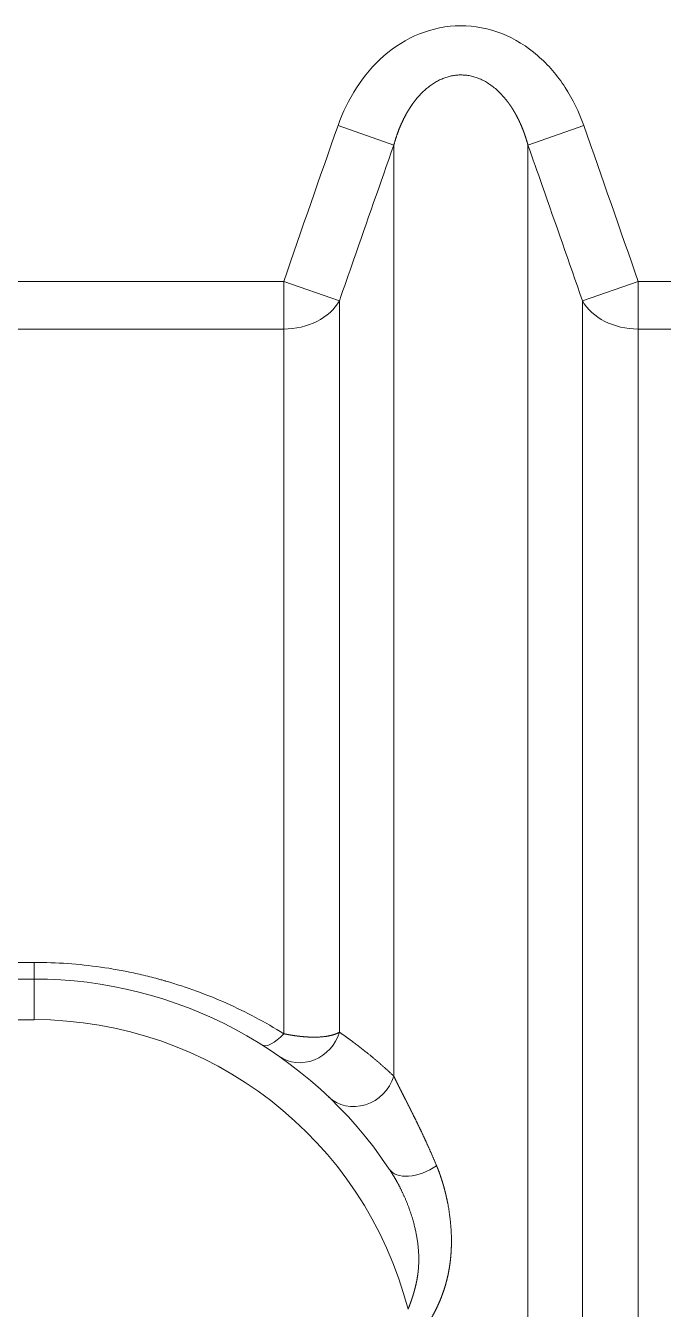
# Model space of a CAD drawing. Header units: millimetres. Extents: x 4664 to 8864, y -38 to 2932.
# Drawn here: x 7968.59 to 7982.25, y 2249.11 to 2276.62 of the extents above; entities that cross this region are included whole.
import ezdxf

# ---------------------------------------------------------------- set-up
doc = ezdxf.new("R2010")
doc.units = ezdxf.units.MM

msp = doc.modelspace()

# ---------------------------------------------------------------- linework, layer by layer
at = {"lineweight": 5}
for p, q in [((7976.482, 2274.057), (7975.287, 2274.478)), ((7979.355, 2274.057), (7980.55, 2274.478)), ((7976.482, 2254.108), (7976.482, 2274.057)), ((7979.355, 2217.773), (7979.355, 2274.057)), ((7974.122, 2271.134), (7963.066, 2271.134)), ((7975.317, 2270.722), (7974.122, 2271.134)), ((7974.122, 2255.018), (7974.122, 2271.134)), ((7980.52, 2270.722), (7981.715, 2271.134)), ((7992.771, 2271.134), (7981.715, 2271.134)), ((7981.715, 2217.553), (7981.715, 2271.134)), ((7975.317, 2270.722), (7975.317, 2255.051)), ((7980.52, 2218.747), (7980.52, 2270.722)), ((7963.066, 2270.114), (7974.122, 2270.114)), ((7981.715, 2270.114), (7992.771, 2270.114)), ((7968.411, 2256.546), (7968.777, 2256.546)), ((7968.777, 2256.546), (7968.777, 2255.319)), ((7968.411, 2256.19), (7968.777, 2256.19)), ((7968.777, 2255.319), (7968.411, 2255.319))]:
    msp.add_line(p, q, dxfattribs=at)
for radius, start in [(9.141, 33.6896), (8.271, 14.4585)]:
    msp.add_arc((7968.777, 2247.049), radius, start, 90, dxfattribs=at)
for centre, major_axis, ratio, start_param, end_param in [((7974.122, 2271.134), (1.306, 0), 0.780444, 4.712389, 5.867354), ((7981.715, 2271.134), (1.306, 0), 0.780444, 3.557424, 4.712389), ((7974.122, 2255.514), (0.465, 0.736), 0.347154, 3.141593, 4.209667), ((7974.52, 2255.25), (0.499, 0.713), 0.935093, 3.141593, 5.057279), ((7975.685, 2254.295), (0.601, 0.63), 0.921263, 3.141593, 5.208198), ((7977.108, 2252.602), (0.724, 0.483), 0.577181, 3.141593, 4.726892)]:
    msp.add_ellipse(centre, major_axis=major_axis, ratio=ratio, start_param=start_param, end_param=end_param, dxfattribs=at)
for points, knots in [([(7975.287, 2274.478), (7975.388, 2274.763), (7975.518, 2275.033), (7975.844, 2275.537), (7976.041, 2275.77), (7976.493, 2276.164), (7976.754, 2276.329), (7977.307, 2276.551), (7977.611, 2276.613), (7978.21, 2276.615), (7978.514, 2276.556), (7979.073, 2276.334), (7979.334, 2276.171), (7979.79, 2275.777), (7979.988, 2275.544), (7980.316, 2275.039), (7980.449, 2274.764), (7980.55, 2274.478)], [0, 0, 0, 0, 0.125, 0.125, 0.25, 0.25, 0.375, 0.375, 0.5, 0.5, 0.625, 0.625, 0.75, 0.75, 0.875, 0.875, 1, 1, 1, 1]), ([(7979.355, 2274.057), (7979.354, 2274.06), (7979.353, 2274.066), (7979.35, 2274.074), (7979.348, 2274.083), (7979.345, 2274.091), (7979.343, 2274.1), (7979.341, 2274.108), (7979.338, 2274.117), (7979.336, 2274.125), (7979.333, 2274.134), (7979.331, 2274.142), (7979.328, 2274.15), (7979.326, 2274.159), (7979.323, 2274.167), (7979.321, 2274.175), (7979.318, 2274.183), (7979.315, 2274.192), (7979.313, 2274.2), (7979.31, 2274.208), (7979.307, 2274.216), (7979.305, 2274.224), (7979.302, 2274.233), (7979.299, 2274.241), (7979.297, 2274.249), (7979.294, 2274.257), (7979.291, 2274.265), (7979.289, 2274.273), (7979.286, 2274.281), (7979.283, 2274.289), (7979.28, 2274.296), (7979.277, 2274.304), (7979.275, 2274.312), (7979.272, 2274.32), (7979.269, 2274.328), (7979.266, 2274.336), (7979.263, 2274.343), (7979.26, 2274.351), (7979.257, 2274.359), (7979.254, 2274.366), (7979.252, 2274.374), (7979.249, 2274.382), (7979.246, 2274.389), (7979.243, 2274.397), (7979.24, 2274.404), (7979.237, 2274.412), (7979.234, 2274.419), (7979.231, 2274.427), (7979.228, 2274.434), (7979.225, 2274.442), (7979.221, 2274.449), (7979.218, 2274.457), (7979.215, 2274.464), (7979.212, 2274.471), (7979.209, 2274.478), (7979.206, 2274.486), (7979.203, 2274.493), (7979.2, 2274.5), (7979.196, 2274.507), (7979.193, 2274.515), (7979.19, 2274.522), (7979.187, 2274.529), (7979.184, 2274.536), (7979.18, 2274.543), (7979.177, 2274.55), (7979.174, 2274.557), (7979.171, 2274.564), (7979.167, 2274.571), (7979.164, 2274.578), (7979.161, 2274.585), (7979.158, 2274.592), (7979.154, 2274.598), (7979.151, 2274.605), (7979.148, 2274.612), (7979.144, 2274.619), (7979.141, 2274.625), (7979.138, 2274.632), (7979.134, 2274.639), (7979.131, 2274.645), (7979.127, 2274.652), (7979.124, 2274.659), (7979.121, 2274.665), (7979.117, 2274.672), (7979.114, 2274.678), (7979.11, 2274.685), (7979.107, 2274.691), (7979.103, 2274.698), (7979.1, 2274.704), (7979.096, 2274.711), (7979.093, 2274.717), (7979.089, 2274.723), (7979.086, 2274.73), (7979.082, 2274.736), (7979.079, 2274.742), (7979.075, 2274.748), (7979.072, 2274.755), (7979.068, 2274.761), (7979.064, 2274.767), (7979.061, 2274.773), (7979.057, 2274.779), (7979.054, 2274.785), (7979.05, 2274.791), (7979.046, 2274.797), (7979.043, 2274.803), (7979.039, 2274.809), (7979.036, 2274.815), (7979.032, 2274.821), (7979.028, 2274.827), (7979.025, 2274.833), (7979.021, 2274.839), (7979.017, 2274.845), (7979.014, 2274.85), (7979.01, 2274.856), (7979.006, 2274.862), (7979.002, 2274.867), (7978.999, 2274.873), (7978.995, 2274.879), (7978.991, 2274.884), (7978.988, 2274.89), (7978.984, 2274.896), (7978.98, 2274.901), (7978.976, 2274.907), (7978.973, 2274.912), (7978.969, 2274.918), (7978.965, 2274.923), (7978.961, 2274.928), (7978.957, 2274.934), (7978.954, 2274.939), (7978.95, 2274.945), (7978.946, 2274.95), (7978.942, 2274.955), (7978.938, 2274.96), (7978.934, 2274.966), (7978.931, 2274.971), (7978.927, 2274.976), (7978.923, 2274.981), (7978.919, 2274.986), (7978.915, 2274.991), (7978.911, 2274.996), (7978.907, 2275.001), (7978.904, 2275.006), (7978.9, 2275.011), (7978.896, 2275.016), (7978.892, 2275.021), (7978.888, 2275.026), (7978.884, 2275.031), (7978.88, 2275.036), (7978.85, 2275.073), (7978.793, 2275.139), (7978.704, 2275.227), (7978.612, 2275.305), (7978.517, 2275.373), (7978.42, 2275.431), (7978.321, 2275.478), (7978.221, 2275.514), (7978.12, 2275.541), (7978.019, 2275.556), (7977.921, 2275.561), (7977.826, 2275.557), (7977.734, 2275.544), (7977.643, 2275.522), (7977.551, 2275.492), (7977.461, 2275.453), (7977.372, 2275.405), (7977.284, 2275.349), (7977.199, 2275.284), (7977.115, 2275.21), (7977.034, 2275.128), (7976.981, 2275.066), (7976.951, 2275.029), (7976.943, 2275.019), (7976.936, 2275.01), (7976.928, 2275), (7976.921, 2274.99), (7976.913, 2274.98), (7976.906, 2274.97), (7976.898, 2274.96), (7976.891, 2274.95), (7976.883, 2274.94), (7976.876, 2274.929), (7976.869, 2274.919), (7976.861, 2274.908), (7976.854, 2274.897), (7976.847, 2274.887), (7976.84, 2274.876), (7976.832, 2274.865), (7976.825, 2274.854), (7976.818, 2274.842), (7976.811, 2274.831), (7976.804, 2274.82), (7976.797, 2274.808), (7976.79, 2274.797), (7976.783, 2274.785), (7976.776, 2274.773), (7976.769, 2274.761), (7976.762, 2274.749), (7976.755, 2274.737), (7976.748, 2274.725), (7976.742, 2274.712), (7976.735, 2274.7), (7976.728, 2274.688), (7976.721, 2274.675), (7976.715, 2274.662), (7976.708, 2274.649), (7976.701, 2274.637), (7976.695, 2274.624), (7976.688, 2274.61), (7976.682, 2274.597), (7976.676, 2274.584), (7976.669, 2274.571), (7976.663, 2274.557), (7976.657, 2274.543), (7976.65, 2274.53), (7976.644, 2274.516), (7976.638, 2274.502), (7976.632, 2274.488), (7976.626, 2274.474), (7976.62, 2274.46), (7976.614, 2274.446), (7976.608, 2274.431), (7976.602, 2274.417), (7976.596, 2274.402), (7976.59, 2274.387), (7976.585, 2274.373), (7976.579, 2274.358), (7976.573, 2274.343), (7976.568, 2274.328), (7976.562, 2274.313), (7976.557, 2274.297), (7976.551, 2274.282), (7976.546, 2274.266), (7976.541, 2274.251), (7976.536, 2274.235), (7976.53, 2274.22), (7976.525, 2274.204), (7976.52, 2274.188), (7976.515, 2274.172), (7976.51, 2274.156), (7976.505, 2274.139), (7976.501, 2274.123), (7976.496, 2274.107), (7976.491, 2274.09), (7976.486, 2274.074), (7976.483, 2274.063), (7976.482, 2274.057)], [0, 0, 0, 0, 0.002039, 0.004073, 0.006102, 0.008127, 0.010147, 0.012163, 0.014174, 0.016181, 0.018183, 0.020181, 0.022174, 0.024162, 0.026146, 0.028125, 0.0301, 0.03207, 0.034036, 0.035997, 0.037953, 0.039905, 0.041852, 0.043795, 0.045733, 0.047667, 0.049596, 0.051521, 0.053441, 0.055357, 0.057268, 0.059174, 0.061076, 0.062974, 0.064867, 0.066755, 0.068639, 0.070518, 0.072393, 0.074263, 0.076129, 0.07799, 0.079847, 0.081699, 0.083547, 0.08539, 0.087229, 0.089063, 0.090893, 0.092718, 0.094539, 0.096355, 0.098167, 0.099974, 0.101777, 0.103575, 0.105369, 0.107158, 0.108943, 0.110723, 0.112499, 0.11427, 0.116037, 0.1178, 0.119558, 0.121311, 0.12306, 0.124805, 0.126545, 0.128281, 0.130012, 0.131739, 0.133461, 0.135179, 0.136892, 0.138601, 0.140306, 0.142006, 0.143702, 0.145393, 0.14708, 0.148763, 0.150441, 0.152114, 0.153784, 0.155449, 0.157109, 0.158765, 0.160417, 0.162064, 0.163707, 0.165345, 0.16698, 0.168609, 0.170235, 0.171856, 0.173472, 0.175085, 0.176693, 0.178296, 0.179895, 0.18149, 0.183081, 0.184667, 0.186249, 0.187826, 0.189399, 0.190968, 0.192533, 0.194093, 0.195649, 0.197201, 0.198748, 0.200291, 0.20183, 0.203364, 0.204894, 0.20642, 0.207942, 0.209459, 0.210972, 0.212481, 0.213985, 0.215485, 0.216982, 0.218473, 0.219961, 0.221444, 0.222923, 0.224398, 0.225869, 0.227335, 0.228797, 0.230255, 0.231709, 0.233159, 0.234604, 0.236045, 0.237482, 0.238915, 0.240344, 0.241769, 0.243189, 0.244605, 0.246018, 0.247426, 0.248829, 0.250229, 0.279528, 0.307612, 0.334557, 0.360447, 0.385382, 0.40947, 0.432836, 0.455616, 0.477954, 0.500009, 0.520088, 0.540394, 0.561045, 0.582154, 0.603826, 0.626159, 0.64924, 0.673149, 0.697957, 0.723726, 0.750512, 0.753234, 0.755971, 0.758723, 0.761492, 0.764276, 0.767076, 0.769891, 0.772722, 0.77557, 0.778433, 0.781312, 0.784207, 0.787118, 0.790045, 0.792989, 0.795948, 0.798924, 0.801915, 0.804923, 0.807948, 0.810988, 0.814045, 0.817118, 0.820208, 0.823313, 0.826436, 0.829575, 0.83273, 0.835902, 0.83909, 0.842295, 0.845516, 0.848754, 0.852009, 0.85528, 0.858568, 0.861873, 0.865195, 0.868533, 0.871888, 0.875259, 0.878648, 0.882053, 0.885475, 0.888914, 0.89237, 0.895843, 0.899333, 0.902839, 0.906363, 0.909903, 0.913461, 0.917035, 0.920627, 0.924235, 0.927861, 0.931504, 0.935163, 0.93884, 0.942534, 0.946245, 0.949973, 0.953718, 0.95748, 0.96126, 0.965056, 0.96887, 0.972701, 0.976549, 0.980415, 0.984297, 0.988197, 0.992114, 0.996048, 1, 1, 1, 1]), ([(7976.482, 2274.057), (7976.192, 2273.236), (7975.904, 2272.414), (7975.517, 2271.302), (7975.417, 2271.012), (7975.317, 2270.722)], [0, 0, 0, 0, 0.739335, 0.739335, 1, 1, 1, 1]), ([(7980.52, 2270.722), (7980.236, 2271.545), (7979.949, 2272.367), (7979.559, 2273.478), (7979.457, 2273.767), (7979.355, 2274.057)], [0, 0, 0, 0, 0.739335, 0.739335, 1, 1, 1, 1]), ([(7968.777, 2256.546), (7969.016, 2256.546), (7969.493, 2256.529), (7970.202, 2256.454), (7970.67, 2256.371), (7971.02, 2256.296), (7971.136, 2256.268), (7971.31, 2256.224), (7971.397, 2256.202), (7971.498, 2256.174), (7971.548, 2256.159), (7971.574, 2256.152), (7971.586, 2256.149), (7971.593, 2256.147), (7971.596, 2256.146), (7971.597, 2256.145), (7971.598, 2256.145), (7971.598, 2256.145), (7971.599, 2256.145), (7971.599, 2256.145), (7971.821, 2256.08), (7972.26, 2255.937), (7972.9, 2255.678), (7973.521, 2255.374), (7973.924, 2255.142), (7974.122, 2255.018)], [0, 0, 0, 0, 0.125, 0.25, 0.375, 0.375, 0.4375, 0.4375, 0.46875, 0.484375, 0.492188, 0.496094, 0.498047, 0.499023, 0.499512, 0.499756, 0.499878, 0.499939, 0.499939, 0.5, 0.5, 0.625, 0.75, 0.875, 1, 1, 1, 1]), ([(7974.122, 2255.018), (7974.124, 2255.018), (7974.127, 2255.017), (7974.132, 2255.016), (7974.137, 2255.015), (7974.142, 2255.014), (7974.147, 2255.013), (7974.152, 2255.012), (7974.157, 2255.011), (7974.163, 2255.01), (7974.168, 2255.009), (7974.173, 2255.008), (7974.178, 2255.007), (7974.183, 2255.006), (7974.189, 2255.005), (7974.194, 2255.004), (7974.199, 2255.003), (7974.205, 2255.002), (7974.21, 2255.001), (7974.215, 2255), (7974.221, 2254.999), (7974.226, 2254.998), (7974.232, 2254.997), (7974.237, 2254.996), (7974.243, 2254.995), (7974.248, 2254.994), (7974.254, 2254.993), (7974.259, 2254.992), (7974.265, 2254.991), (7974.27, 2254.99), (7974.276, 2254.989), (7974.282, 2254.988), (7974.287, 2254.987), (7974.293, 2254.987), (7974.299, 2254.986), (7974.304, 2254.985), (7974.31, 2254.984), (7974.316, 2254.983), (7974.321, 2254.982), (7974.327, 2254.981), (7974.333, 2254.98), (7974.339, 2254.979), (7974.345, 2254.978), (7974.351, 2254.978), (7974.356, 2254.977), (7974.362, 2254.976), (7974.368, 2254.975), (7974.374, 2254.974), (7974.38, 2254.973), (7974.386, 2254.973), (7974.392, 2254.972), (7974.398, 2254.971), (7974.404, 2254.97), (7974.41, 2254.969), (7974.416, 2254.969), (7974.422, 2254.968), (7974.428, 2254.967), (7974.434, 2254.966), (7974.44, 2254.966), (7974.447, 2254.965), (7974.453, 2254.964), (7974.459, 2254.963), (7974.465, 2254.963), (7974.471, 2254.962), (7974.477, 2254.961), (7974.484, 2254.961), (7974.49, 2254.96), (7974.496, 2254.959), (7974.502, 2254.959), (7974.509, 2254.958), (7974.515, 2254.958), (7974.521, 2254.957), (7974.527, 2254.956), (7974.534, 2254.956), (7974.54, 2254.955), (7974.546, 2254.955), (7974.553, 2254.954), (7974.559, 2254.954), (7974.565, 2254.953), (7974.572, 2254.953), (7974.578, 2254.952), (7974.585, 2254.952), (7974.591, 2254.951), (7974.597, 2254.951), (7974.604, 2254.95), (7974.61, 2254.95), (7974.617, 2254.95), (7974.623, 2254.949), (7974.63, 2254.949), (7974.636, 2254.949), (7974.642, 2254.948), (7974.649, 2254.948), (7974.655, 2254.948), (7974.662, 2254.947), (7974.668, 2254.947), (7974.675, 2254.947), (7974.681, 2254.947), (7974.688, 2254.946), (7974.694, 2254.946), (7974.701, 2254.946), (7974.707, 2254.946), (7974.714, 2254.946), (7974.72, 2254.945), (7974.727, 2254.945), (7974.733, 2254.945), (7974.74, 2254.945), (7974.746, 2254.945), (7974.753, 2254.945), (7974.759, 2254.945), (7974.766, 2254.945), (7974.772, 2254.945), (7974.779, 2254.945), (7974.786, 2254.945), (7974.792, 2254.945), (7974.799, 2254.945), (7974.805, 2254.945), (7974.812, 2254.945), (7974.818, 2254.945), (7974.825, 2254.945), (7974.831, 2254.946), (7974.844, 2254.946), (7974.863, 2254.947), (7974.889, 2254.948), (7974.913, 2254.949), (7974.936, 2254.951), (7974.958, 2254.953), (7974.98, 2254.955), (7975, 2254.958), (7975.02, 2254.96), (7975.039, 2254.963), (7975.057, 2254.966), (7975.074, 2254.969), (7975.091, 2254.972), (7975.106, 2254.976), (7975.121, 2254.979), (7975.136, 2254.982), (7975.149, 2254.986), (7975.162, 2254.989), (7975.174, 2254.992), (7975.186, 2254.996), (7975.197, 2254.999), (7975.207, 2255.003), (7975.217, 2255.006), (7975.226, 2255.009), (7975.235, 2255.012), (7975.243, 2255.015), (7975.251, 2255.019), (7975.258, 2255.022), (7975.265, 2255.024), (7975.271, 2255.027), (7975.277, 2255.03), (7975.283, 2255.033), (7975.288, 2255.035), (7975.293, 2255.038), (7975.297, 2255.04), (7975.301, 2255.042), (7975.305, 2255.044), (7975.308, 2255.046), (7975.311, 2255.048), (7975.314, 2255.05), (7975.316, 2255.051), (7975.317, 2255.051)], [0, 0, 0, 0, 0.003244, 0.006503, 0.009779, 0.013071, 0.016378, 0.019702, 0.023042, 0.026398, 0.02977, 0.033158, 0.036562, 0.039983, 0.043419, 0.046872, 0.05034, 0.053825, 0.057326, 0.060843, 0.064376, 0.067925, 0.07149, 0.075071, 0.078669, 0.082282, 0.085912, 0.089558, 0.09322, 0.096898, 0.100593, 0.104303, 0.10803, 0.111772, 0.115531, 0.119306, 0.123098, 0.126905, 0.130729, 0.134568, 0.138424, 0.142296, 0.146185, 0.150089, 0.15401, 0.157947, 0.1619, 0.165869, 0.169854, 0.173856, 0.177874, 0.181908, 0.185958, 0.190024, 0.194107, 0.198206, 0.202321, 0.206452, 0.2106, 0.214764, 0.218944, 0.22314, 0.227352, 0.231581, 0.235826, 0.240087, 0.244364, 0.248658, 0.252968, 0.257294, 0.261636, 0.265995, 0.27037, 0.274761, 0.279168, 0.283592, 0.288032, 0.292488, 0.296961, 0.301449, 0.305954, 0.310475, 0.315013, 0.319567, 0.324137, 0.328723, 0.333326, 0.337945, 0.34258, 0.347232, 0.351899, 0.356584, 0.361284, 0.366001, 0.370734, 0.375483, 0.380248, 0.38503, 0.389829, 0.394643, 0.399474, 0.404321, 0.409185, 0.414064, 0.41896, 0.423873, 0.428802, 0.433747, 0.438708, 0.443686, 0.44868, 0.45369, 0.458717, 0.46376, 0.468819, 0.473895, 0.478987, 0.484096, 0.48922, 0.494361, 0.499519, 0.520475, 0.540999, 0.56109, 0.580748, 0.599973, 0.618766, 0.637125, 0.655052, 0.672546, 0.689607, 0.706235, 0.72243, 0.738192, 0.753521, 0.768417, 0.78288, 0.79691, 0.810507, 0.82367, 0.836401, 0.848698, 0.860561, 0.871992, 0.882989, 0.893553, 0.903684, 0.913381, 0.922645, 0.931475, 0.939872, 0.947835, 0.955365, 0.962462, 0.969125, 0.975355, 0.981151, 0.986513, 0.991442, 0.995938, 1, 1, 1, 1]), ([(7975.317, 2255.051), (7975.321, 2255.048), (7975.328, 2255.043), (7975.34, 2255.035), (7975.351, 2255.027), (7975.362, 2255.019), (7975.373, 2255.012), (7975.384, 2255.004), (7975.395, 2254.996), (7975.406, 2254.989), (7975.417, 2254.981), (7975.428, 2254.973), (7975.438, 2254.966), (7975.449, 2254.958), (7975.459, 2254.951), (7975.469, 2254.944), (7975.479, 2254.936), (7975.489, 2254.929), (7975.499, 2254.922), (7975.509, 2254.915), (7975.519, 2254.908), (7975.529, 2254.901), (7975.538, 2254.894), (7975.548, 2254.887), (7975.557, 2254.88), (7975.566, 2254.873), (7975.575, 2254.866), (7975.585, 2254.859), (7975.593, 2254.853), (7975.602, 2254.846), (7975.634, 2254.823), (7975.688, 2254.782), (7975.762, 2254.725), (7975.834, 2254.669), (7975.888, 2254.625), (7975.926, 2254.595), (7975.949, 2254.576), (7975.971, 2254.558), (7975.993, 2254.54), (7976.015, 2254.522), (7976.037, 2254.504), (7976.058, 2254.485), (7976.08, 2254.467), (7976.101, 2254.449), (7976.123, 2254.431), (7976.144, 2254.413), (7976.165, 2254.395), (7976.186, 2254.377), (7976.206, 2254.359), (7976.227, 2254.341), (7976.247, 2254.322), (7976.268, 2254.304), (7976.288, 2254.286), (7976.308, 2254.269), (7976.328, 2254.251), (7976.347, 2254.233), (7976.367, 2254.215), (7976.387, 2254.197), (7976.406, 2254.179), (7976.425, 2254.161), (7976.444, 2254.144), (7976.463, 2254.126), (7976.476, 2254.114), (7976.482, 2254.108)], [0, 0, 0, 0, 0.009764, 0.019446, 0.029047, 0.038567, 0.048006, 0.057363, 0.066639, 0.075833, 0.084946, 0.093978, 0.102927, 0.111796, 0.120582, 0.129287, 0.13791, 0.146451, 0.154911, 0.163288, 0.171584, 0.179798, 0.18793, 0.19598, 0.203948, 0.211834, 0.219638, 0.227359, 0.234999, 0.242556, 0.250031, 0.315962, 0.379605, 0.440952, 0.499997, 0.519308, 0.538513, 0.557611, 0.576601, 0.595485, 0.614261, 0.63293, 0.651491, 0.669945, 0.688291, 0.70653, 0.72466, 0.742683, 0.760598, 0.778404, 0.796102, 0.813692, 0.831173, 0.848546, 0.86581, 0.882965, 0.900012, 0.916949, 0.933778, 0.950497, 0.967108, 0.983608, 1, 1, 1, 1]), ([(7976.482, 2254.108), (7976.483, 2254.107), (7976.484, 2254.103), (7976.486, 2254.099), (7976.489, 2254.094), (7976.491, 2254.089), (7976.493, 2254.084), (7976.495, 2254.079), (7976.498, 2254.075), (7976.5, 2254.07), (7976.502, 2254.065), (7976.505, 2254.06), (7976.507, 2254.055), (7976.51, 2254.05), (7976.512, 2254.045), (7976.514, 2254.04), (7976.517, 2254.035), (7976.519, 2254.03), (7976.522, 2254.024), (7976.524, 2254.019), (7976.527, 2254.014), (7976.529, 2254.009), (7976.532, 2254.004), (7976.535, 2253.998), (7976.537, 2253.993), (7976.54, 2253.988), (7976.542, 2253.983), (7976.545, 2253.977), (7976.548, 2253.972), (7976.55, 2253.966), (7976.553, 2253.961), (7976.556, 2253.956), (7976.558, 2253.95), (7976.561, 2253.945), (7976.564, 2253.939), (7976.567, 2253.933), (7976.569, 2253.928), (7976.572, 2253.922), (7976.575, 2253.917), (7976.578, 2253.911), (7976.581, 2253.905), (7976.583, 2253.9), (7976.586, 2253.894), (7976.589, 2253.888), (7976.592, 2253.882), (7976.595, 2253.877), (7976.598, 2253.871), (7976.601, 2253.865), (7976.604, 2253.859), (7976.607, 2253.853), (7976.61, 2253.847), (7976.613, 2253.841), (7976.616, 2253.835), (7976.619, 2253.829), (7976.622, 2253.823), (7976.625, 2253.817), (7976.628, 2253.811), (7976.631, 2253.805), (7976.634, 2253.799), (7976.637, 2253.792), (7976.641, 2253.786), (7976.644, 2253.78), (7976.647, 2253.774), (7976.65, 2253.768), (7976.653, 2253.761), (7976.656, 2253.755), (7976.66, 2253.749), (7976.663, 2253.742), (7976.666, 2253.736), (7976.669, 2253.729), (7976.673, 2253.723), (7976.676, 2253.716), (7976.679, 2253.71), (7976.683, 2253.703), (7976.686, 2253.697), (7976.689, 2253.69), (7976.693, 2253.684), (7976.696, 2253.677), (7976.699, 2253.67), (7976.703, 2253.664), (7976.706, 2253.657), (7976.71, 2253.65), (7976.713, 2253.643), (7976.716, 2253.636), (7976.72, 2253.63), (7976.723, 2253.623), (7976.727, 2253.616), (7976.73, 2253.609), (7976.734, 2253.602), (7976.737, 2253.595), (7976.741, 2253.588), (7976.745, 2253.581), (7976.748, 2253.574), (7976.752, 2253.567), (7976.755, 2253.56), (7976.759, 2253.553), (7976.763, 2253.546), (7976.766, 2253.538), (7976.77, 2253.531), (7976.774, 2253.524), (7976.777, 2253.517), (7976.781, 2253.509), (7976.785, 2253.502), (7976.788, 2253.495), (7976.792, 2253.487), (7976.796, 2253.48), (7976.8, 2253.473), (7976.803, 2253.465), (7976.807, 2253.458), (7976.811, 2253.45), (7976.815, 2253.443), (7976.818, 2253.435), (7976.822, 2253.427), (7976.826, 2253.42), (7976.83, 2253.412), (7976.834, 2253.404), (7976.838, 2253.397), (7976.842, 2253.389), (7976.845, 2253.381), (7976.849, 2253.373), (7976.853, 2253.366), (7976.857, 2253.358), (7976.861, 2253.35), (7976.865, 2253.342), (7976.869, 2253.334), (7976.873, 2253.326), (7976.877, 2253.318), (7976.881, 2253.31), (7976.885, 2253.302), (7976.889, 2253.294), (7976.893, 2253.286), (7976.897, 2253.278), (7976.901, 2253.27), (7976.906, 2253.259), (7976.913, 2253.245), (7976.921, 2253.229), (7976.929, 2253.213), (7976.938, 2253.196), (7976.946, 2253.18), (7976.954, 2253.163), (7976.962, 2253.146), (7976.97, 2253.129), (7976.979, 2253.113), (7976.987, 2253.096), (7976.995, 2253.079), (7977.003, 2253.062), (7977.012, 2253.044), (7977.02, 2253.027), (7977.028, 2253.01), (7977.037, 2252.992), (7977.045, 2252.975), (7977.054, 2252.957), (7977.062, 2252.94), (7977.071, 2252.922), (7977.079, 2252.904), (7977.087, 2252.886), (7977.096, 2252.868), (7977.104, 2252.85), (7977.113, 2252.832), (7977.121, 2252.814), (7977.13, 2252.795), (7977.139, 2252.777), (7977.147, 2252.759), (7977.156, 2252.74), (7977.164, 2252.722), (7977.173, 2252.703), (7977.181, 2252.684), (7977.19, 2252.665), (7977.199, 2252.646), (7977.207, 2252.627), (7977.216, 2252.608), (7977.224, 2252.589), (7977.233, 2252.57), (7977.242, 2252.551), (7977.25, 2252.531), (7977.259, 2252.512), (7977.267, 2252.492), (7977.276, 2252.473), (7977.285, 2252.453), (7977.293, 2252.434), (7977.302, 2252.414), (7977.311, 2252.394), (7977.319, 2252.374), (7977.328, 2252.354), (7977.336, 2252.334), (7977.345, 2252.314), (7977.354, 2252.293), (7977.362, 2252.273), (7977.371, 2252.253), (7977.38, 2252.232), (7977.388, 2252.212), (7977.394, 2252.198), (7977.397, 2252.191)], [0, 0, 0, 0, 0.003387, 0.006779, 0.010177, 0.013582, 0.016992, 0.020408, 0.02383, 0.027258, 0.030693, 0.034133, 0.037579, 0.04103, 0.044488, 0.047952, 0.051422, 0.054898, 0.05838, 0.061868, 0.065362, 0.068862, 0.072368, 0.07588, 0.079398, 0.082922, 0.086452, 0.089988, 0.09353, 0.097078, 0.100633, 0.104193, 0.10776, 0.111332, 0.114911, 0.118495, 0.122086, 0.125683, 0.129286, 0.132895, 0.13651, 0.140131, 0.143759, 0.147392, 0.151032, 0.154678, 0.15833, 0.161988, 0.165652, 0.169322, 0.172999, 0.176681, 0.18037, 0.184065, 0.187766, 0.191473, 0.195187, 0.198907, 0.202632, 0.206365, 0.210103, 0.213847, 0.217598, 0.221355, 0.225118, 0.228887, 0.232663, 0.236444, 0.240232, 0.244026, 0.247827, 0.251633, 0.255446, 0.259265, 0.263091, 0.266922, 0.27076, 0.274605, 0.278455, 0.282312, 0.286175, 0.290044, 0.293919, 0.297801, 0.301689, 0.305584, 0.309484, 0.313391, 0.317305, 0.321224, 0.32515, 0.329082, 0.333021, 0.336966, 0.340917, 0.344874, 0.348838, 0.352808, 0.356785, 0.360768, 0.364757, 0.368752, 0.372754, 0.376762, 0.380777, 0.384798, 0.388825, 0.392859, 0.396899, 0.400945, 0.404998, 0.409057, 0.413123, 0.417195, 0.421273, 0.425358, 0.429449, 0.433546, 0.43765, 0.44176, 0.445877, 0.45, 0.454129, 0.458265, 0.462408, 0.466556, 0.470712, 0.474873, 0.479041, 0.483216, 0.487396, 0.491584, 0.495777, 0.499978, 0.508303, 0.516638, 0.524984, 0.533339, 0.541705, 0.550081, 0.558467, 0.566863, 0.575269, 0.583686, 0.592113, 0.60055, 0.608997, 0.617455, 0.625923, 0.634401, 0.64289, 0.651389, 0.659898, 0.668418, 0.676948, 0.685488, 0.694039, 0.7026, 0.711172, 0.719754, 0.728347, 0.73695, 0.745564, 0.754189, 0.762823, 0.771469, 0.780125, 0.788791, 0.797468, 0.806156, 0.814855, 0.823564, 0.832283, 0.841014, 0.849755, 0.858506, 0.867269, 0.876042, 0.884826, 0.893621, 0.902426, 0.911242, 0.920069, 0.928907, 0.937756, 0.946615, 0.955485, 0.964367, 0.973259, 0.982162, 0.991075, 1, 1, 1, 1]), ([(7976.786, 2249.114), (7976.787, 2249.116), (7976.788, 2249.12), (7976.791, 2249.126), (7976.793, 2249.133), (7976.796, 2249.139), (7976.798, 2249.145), (7976.801, 2249.151), (7976.803, 2249.158), (7976.805, 2249.164), (7976.808, 2249.17), (7976.81, 2249.176), (7976.813, 2249.183), (7976.815, 2249.189), (7976.817, 2249.195), (7976.82, 2249.201), (7976.822, 2249.207), (7976.824, 2249.214), (7976.826, 2249.22), (7976.829, 2249.226), (7976.831, 2249.232), (7976.833, 2249.238), (7976.835, 2249.244), (7976.838, 2249.25), (7976.84, 2249.256), (7976.842, 2249.263), (7976.844, 2249.269), (7976.846, 2249.275), (7976.848, 2249.281), (7976.85, 2249.287), (7976.852, 2249.293), (7976.855, 2249.299), (7976.857, 2249.305), (7976.859, 2249.311), (7976.861, 2249.317), (7976.863, 2249.323), (7976.865, 2249.328), (7976.867, 2249.334), (7976.869, 2249.34), (7976.871, 2249.346), (7976.873, 2249.352), (7976.875, 2249.358), (7976.876, 2249.364), (7976.878, 2249.37), (7976.88, 2249.375), (7976.882, 2249.381), (7976.884, 2249.387), (7976.886, 2249.393), (7976.888, 2249.399), (7976.889, 2249.404), (7976.891, 2249.41), (7976.893, 2249.416), (7976.895, 2249.422), (7976.897, 2249.427), (7976.898, 2249.433), (7976.9, 2249.439), (7976.902, 2249.444), (7976.903, 2249.45), (7976.905, 2249.456), (7976.907, 2249.461), (7976.908, 2249.467), (7976.91, 2249.472), (7976.912, 2249.478), (7976.913, 2249.484), (7976.915, 2249.489), (7976.916, 2249.495), (7976.918, 2249.5), (7976.919, 2249.506), (7976.921, 2249.511), (7976.923, 2249.517), (7976.924, 2249.522), (7976.925, 2249.528), (7976.927, 2249.533), (7976.928, 2249.538), (7976.93, 2249.544), (7976.931, 2249.549), (7976.933, 2249.555), (7976.934, 2249.56), (7976.935, 2249.565), (7976.937, 2249.571), (7976.938, 2249.576), (7976.94, 2249.581), (7976.941, 2249.587), (7976.942, 2249.592), (7976.943, 2249.597), (7976.945, 2249.602), (7976.946, 2249.608), (7976.947, 2249.613), (7976.949, 2249.618), (7976.95, 2249.623), (7976.951, 2249.628), (7976.952, 2249.634), (7976.953, 2249.639), (7976.955, 2249.644), (7976.956, 2249.649), (7976.957, 2249.654), (7976.958, 2249.659), (7976.959, 2249.664), (7976.96, 2249.669), (7976.961, 2249.674), (7976.962, 2249.679), (7976.963, 2249.684), (7976.965, 2249.689), (7976.966, 2249.694), (7976.967, 2249.699), (7976.968, 2249.704), (7976.969, 2249.709), (7976.97, 2249.714), (7976.971, 2249.719), (7976.972, 2249.724), (7976.972, 2249.729), (7976.973, 2249.734), (7976.974, 2249.738), (7976.975, 2249.743), (7976.976, 2249.748), (7976.977, 2249.753), (7976.978, 2249.758), (7976.979, 2249.762), (7976.98, 2249.767), (7976.98, 2249.772), (7976.981, 2249.777), (7976.982, 2249.781), (7976.983, 2249.786), (7976.984, 2249.791), (7976.984, 2249.795), (7976.985, 2249.8), (7976.986, 2249.805), (7976.987, 2249.809), (7976.987, 2249.814), (7976.988, 2249.818), (7976.989, 2249.823), (7976.99, 2249.827), (7976.99, 2249.832), (7976.991, 2249.837), (7976.992, 2249.841), (7976.992, 2249.846), (7976.993, 2249.85), (7976.993, 2249.854), (7976.994, 2249.859), (7976.995, 2249.863), (7976.995, 2249.868), (7976.996, 2249.872), (7976.996, 2249.876), (7976.997, 2249.881), (7976.997, 2249.885), (7976.998, 2249.889), (7976.999, 2249.894), (7977, 2249.909), (7977.003, 2249.934), (7977.007, 2249.971), (7977.009, 2250.007), (7977.012, 2250.044), (7977.014, 2250.082), (7977.015, 2250.12), (7977.016, 2250.158), (7977.016, 2250.197), (7977.015, 2250.236), (7977.014, 2250.275), (7977.013, 2250.315), (7977.01, 2250.355), (7977.008, 2250.395), (7977.004, 2250.436), (7977, 2250.477), (7976.995, 2250.518), (7976.99, 2250.56), (7976.984, 2250.601), (7976.977, 2250.644), (7976.97, 2250.684), (7976.963, 2250.724), (7976.955, 2250.763), (7976.946, 2250.805), (7976.936, 2250.848), (7976.926, 2250.892), (7976.914, 2250.939), (7976.901, 2250.988), (7976.886, 2251.038), (7976.871, 2251.09), (7976.854, 2251.144), (7976.835, 2251.199), (7976.816, 2251.256), (7976.794, 2251.315), (7976.771, 2251.375), (7976.751, 2251.425), (7976.734, 2251.465), (7976.722, 2251.493), (7976.71, 2251.521), (7976.697, 2251.548), (7976.685, 2251.575), (7976.673, 2251.601), (7976.661, 2251.627), (7976.649, 2251.652), (7976.638, 2251.676), (7976.626, 2251.7), (7976.614, 2251.723), (7976.603, 2251.746), (7976.591, 2251.768), (7976.58, 2251.789), (7976.569, 2251.81), (7976.557, 2251.831), (7976.547, 2251.85), (7976.536, 2251.87), (7976.525, 2251.889), (7976.515, 2251.907), (7976.504, 2251.925), (7976.494, 2251.942), (7976.484, 2251.958), (7976.475, 2251.975), (7976.465, 2251.99), (7976.456, 2252.005), (7976.447, 2252.02), (7976.438, 2252.034), (7976.43, 2252.048), (7976.421, 2252.061), (7976.413, 2252.073), (7976.405, 2252.086), (7976.398, 2252.097), (7976.39, 2252.108), (7976.385, 2252.116), (7976.383, 2252.119)], [0, 0, 0, 0, 0.002068, 0.004131, 0.00619, 0.008244, 0.010293, 0.012338, 0.014378, 0.016413, 0.018443, 0.020469, 0.02249, 0.024507, 0.026518, 0.028525, 0.030527, 0.032525, 0.034517, 0.036505, 0.038488, 0.040467, 0.04244, 0.044409, 0.046373, 0.048333, 0.050287, 0.052237, 0.054182, 0.056122, 0.058058, 0.059989, 0.061914, 0.063835, 0.065752, 0.067663, 0.06957, 0.071472, 0.073369, 0.075261, 0.077148, 0.079031, 0.080908, 0.082781, 0.084649, 0.086512, 0.08837, 0.090224, 0.092072, 0.093916, 0.095755, 0.097589, 0.099418, 0.101242, 0.103061, 0.104876, 0.106685, 0.10849, 0.110289, 0.112084, 0.113874, 0.115659, 0.117439, 0.119214, 0.120985, 0.12275, 0.12451, 0.126266, 0.128016, 0.129762, 0.131503, 0.133238, 0.134969, 0.136695, 0.138416, 0.140131, 0.141842, 0.143548, 0.145249, 0.146945, 0.148636, 0.150322, 0.152003, 0.15368, 0.155351, 0.157017, 0.158678, 0.160334, 0.161985, 0.163631, 0.165272, 0.166908, 0.168539, 0.170166, 0.171787, 0.173403, 0.175014, 0.17662, 0.17822, 0.179816, 0.181407, 0.182993, 0.184574, 0.18615, 0.18772, 0.189286, 0.190846, 0.192402, 0.193952, 0.195498, 0.197038, 0.198573, 0.200104, 0.201629, 0.203149, 0.204664, 0.206174, 0.207679, 0.209178, 0.210673, 0.212163, 0.213647, 0.215127, 0.216601, 0.21807, 0.219534, 0.220993, 0.222447, 0.223896, 0.22534, 0.226778, 0.228212, 0.22964, 0.231063, 0.232481, 0.233894, 0.235302, 0.236705, 0.238103, 0.239495, 0.240883, 0.242265, 0.243642, 0.245014, 0.246381, 0.247743, 0.249099, 0.250451, 0.261776, 0.273222, 0.284789, 0.296478, 0.30829, 0.320225, 0.332284, 0.344467, 0.356776, 0.36921, 0.38177, 0.394458, 0.407272, 0.420214, 0.433284, 0.446483, 0.45981, 0.473267, 0.486853, 0.500568, 0.512653, 0.525385, 0.538767, 0.5528, 0.567485, 0.582824, 0.598818, 0.615469, 0.632777, 0.650745, 0.669372, 0.688659, 0.708608, 0.729219, 0.750493, 0.760562, 0.77046, 0.780187, 0.789742, 0.799126, 0.808338, 0.817377, 0.826244, 0.834939, 0.843461, 0.85181, 0.859986, 0.867988, 0.875817, 0.883473, 0.890954, 0.898262, 0.905396, 0.912356, 0.919142, 0.925754, 0.932192, 0.938455, 0.944543, 0.950458, 0.956198, 0.961763, 0.967154, 0.97237, 0.977412, 0.982279, 0.986971, 0.991489, 0.995832, 1, 1, 1, 1]), ([(7977.397, 2252.191), (7977.398, 2252.189), (7977.4, 2252.183), (7977.403, 2252.176), (7977.406, 2252.168), (7977.409, 2252.16), (7977.412, 2252.153), (7977.416, 2252.145), (7977.419, 2252.137), (7977.422, 2252.129), (7977.425, 2252.122), (7977.428, 2252.114), (7977.431, 2252.106), (7977.434, 2252.098), (7977.437, 2252.09), (7977.44, 2252.083), (7977.443, 2252.075), (7977.446, 2252.067), (7977.449, 2252.059), (7977.452, 2252.051), (7977.455, 2252.043), (7977.458, 2252.035), (7977.461, 2252.027), (7977.463, 2252.019), (7977.466, 2252.011), (7977.469, 2252.003), (7977.472, 2251.995), (7977.475, 2251.987), (7977.478, 2251.979), (7977.48, 2251.97), (7977.483, 2251.962), (7977.486, 2251.954), (7977.489, 2251.946), (7977.492, 2251.938), (7977.494, 2251.93), (7977.497, 2251.921), (7977.5, 2251.913), (7977.502, 2251.905), (7977.505, 2251.897), (7977.508, 2251.888), (7977.51, 2251.88), (7977.513, 2251.872), (7977.516, 2251.864), (7977.518, 2251.855), (7977.521, 2251.847), (7977.523, 2251.838), (7977.526, 2251.83), (7977.528, 2251.822), (7977.531, 2251.813), (7977.534, 2251.805), (7977.536, 2251.796), (7977.538, 2251.788), (7977.541, 2251.779), (7977.543, 2251.771), (7977.546, 2251.762), (7977.548, 2251.754), (7977.551, 2251.745), (7977.553, 2251.737), (7977.555, 2251.728), (7977.558, 2251.719), (7977.56, 2251.711), (7977.563, 2251.702), (7977.565, 2251.694), (7977.567, 2251.685), (7977.569, 2251.676), (7977.572, 2251.668), (7977.574, 2251.659), (7977.576, 2251.65), (7977.578, 2251.641), (7977.581, 2251.633), (7977.583, 2251.624), (7977.585, 2251.615), (7977.587, 2251.606), (7977.589, 2251.597), (7977.591, 2251.589), (7977.594, 2251.58), (7977.596, 2251.571), (7977.598, 2251.562), (7977.6, 2251.553), (7977.602, 2251.544), (7977.604, 2251.535), (7977.606, 2251.526), (7977.608, 2251.517), (7977.61, 2251.509), (7977.612, 2251.5), (7977.614, 2251.491), (7977.616, 2251.482), (7977.618, 2251.473), (7977.62, 2251.463), (7977.622, 2251.454), (7977.624, 2251.445), (7977.625, 2251.436), (7977.627, 2251.427), (7977.629, 2251.418), (7977.631, 2251.409), (7977.633, 2251.4), (7977.635, 2251.391), (7977.643, 2251.348), (7977.657, 2251.272), (7977.674, 2251.162), (7977.688, 2251.053), (7977.699, 2250.944), (7977.708, 2250.836), (7977.713, 2250.728), (7977.716, 2250.621), (7977.716, 2250.545), (7977.715, 2250.499), (7977.715, 2250.484), (7977.714, 2250.469), (7977.714, 2250.454), (7977.713, 2250.439), (7977.713, 2250.424), (7977.712, 2250.409), (7977.711, 2250.394), (7977.711, 2250.379), (7977.71, 2250.364), (7977.709, 2250.349), (7977.708, 2250.334), (7977.707, 2250.319), (7977.706, 2250.304), (7977.705, 2250.29), (7977.704, 2250.275), (7977.703, 2250.26), (7977.701, 2250.245), (7977.7, 2250.231), (7977.699, 2250.216), (7977.697, 2250.202), (7977.696, 2250.187), (7977.694, 2250.173), (7977.692, 2250.158), (7977.691, 2250.144), (7977.689, 2250.129), (7977.687, 2250.115), (7977.685, 2250.101), (7977.683, 2250.086), (7977.681, 2250.072), (7977.679, 2250.058), (7977.677, 2250.044), (7977.675, 2250.03), (7977.673, 2250.015), (7977.671, 2250.001), (7977.668, 2249.987), (7977.666, 2249.973), (7977.663, 2249.959), (7977.661, 2249.945), (7977.658, 2249.931), (7977.656, 2249.917), (7977.653, 2249.904), (7977.65, 2249.89), (7977.647, 2249.876), (7977.645, 2249.862), (7977.642, 2249.848), (7977.639, 2249.835), (7977.636, 2249.821), (7977.633, 2249.807), (7977.629, 2249.794), (7977.626, 2249.78), (7977.623, 2249.767), (7977.62, 2249.753), (7977.616, 2249.74), (7977.613, 2249.726), (7977.609, 2249.713), (7977.606, 2249.699), (7977.602, 2249.686), (7977.598, 2249.673), (7977.595, 2249.659), (7977.591, 2249.646), (7977.587, 2249.633), (7977.583, 2249.619), (7977.579, 2249.606), (7977.575, 2249.593), (7977.571, 2249.58), (7977.567, 2249.567), (7977.563, 2249.554), (7977.559, 2249.541), (7977.554, 2249.527), (7977.55, 2249.514), (7977.546, 2249.501), (7977.541, 2249.489), (7977.537, 2249.476), (7977.532, 2249.463), (7977.527, 2249.45), (7977.523, 2249.437), (7977.518, 2249.424), (7977.513, 2249.411), (7977.508, 2249.399), (7977.504, 2249.386), (7977.499, 2249.373), (7977.494, 2249.36), (7977.489, 2249.348), (7977.483, 2249.335), (7977.478, 2249.322), (7977.473, 2249.31), (7977.468, 2249.297), (7977.462, 2249.285), (7977.457, 2249.272), (7977.452, 2249.259), (7977.446, 2249.247), (7977.441, 2249.234), (7977.435, 2249.222), (7977.43, 2249.21), (7977.424, 2249.197), (7977.418, 2249.185), (7977.412, 2249.172), (7977.407, 2249.16), (7977.401, 2249.148), (7977.395, 2249.135), (7977.389, 2249.123), (7977.383, 2249.111), (7977.377, 2249.099), (7977.371, 2249.086), (7977.365, 2249.074), (7977.358, 2249.062), (7977.352, 2249.05), (7977.346, 2249.038), (7977.34, 2249.025), (7977.333, 2249.013), (7977.327, 2249.001), (7977.32, 2248.989), (7977.314, 2248.977), (7977.307, 2248.965), (7977.301, 2248.953), (7977.294, 2248.941), (7977.287, 2248.929), (7977.281, 2248.917), (7977.274, 2248.905), (7977.267, 2248.893), (7977.26, 2248.881), (7977.253, 2248.869), (7977.246, 2248.857), (7977.239, 2248.845), (7977.232, 2248.833), (7977.225, 2248.821), (7977.218, 2248.809), (7977.211, 2248.798), (7977.204, 2248.786), (7977.197, 2248.774), (7977.192, 2248.766), (7977.19, 2248.762)], [0, 0, 0, 0, 0.002507, 0.005016, 0.007526, 0.010038, 0.012552, 0.015067, 0.017584, 0.020103, 0.022624, 0.025146, 0.027671, 0.030197, 0.032725, 0.035254, 0.037786, 0.040319, 0.042854, 0.045391, 0.047929, 0.05047, 0.053013, 0.055557, 0.058103, 0.060651, 0.063201, 0.065753, 0.068307, 0.070863, 0.07342, 0.07598, 0.078542, 0.081105, 0.083671, 0.086238, 0.088808, 0.091379, 0.093953, 0.096528, 0.099106, 0.101685, 0.104267, 0.10685, 0.109436, 0.112024, 0.114614, 0.117205, 0.119799, 0.122396, 0.124994, 0.127594, 0.130197, 0.132801, 0.135408, 0.138017, 0.140628, 0.143241, 0.145856, 0.148474, 0.151094, 0.153716, 0.15634, 0.158966, 0.161595, 0.164226, 0.166859, 0.169494, 0.172131, 0.174771, 0.177413, 0.180058, 0.182705, 0.185354, 0.188005, 0.190658, 0.193314, 0.195973, 0.198633, 0.201296, 0.203961, 0.206629, 0.209299, 0.211972, 0.214646, 0.217323, 0.220003, 0.222685, 0.225369, 0.228056, 0.230746, 0.233437, 0.236131, 0.238828, 0.241527, 0.244229, 0.246933, 0.249639, 0.282019, 0.314044, 0.34573, 0.377091, 0.408141, 0.438899, 0.469379, 0.499599, 0.503922, 0.508233, 0.512533, 0.516822, 0.521101, 0.525368, 0.529625, 0.533871, 0.538107, 0.542332, 0.546546, 0.55075, 0.554944, 0.559127, 0.5633, 0.567463, 0.571615, 0.575758, 0.57989, 0.584013, 0.588125, 0.592228, 0.596321, 0.600404, 0.604477, 0.608541, 0.612595, 0.61664, 0.620675, 0.624701, 0.628718, 0.632725, 0.636723, 0.640712, 0.644692, 0.648663, 0.652626, 0.656579, 0.660524, 0.664459, 0.668387, 0.672305, 0.676216, 0.680117, 0.684011, 0.687896, 0.691773, 0.695642, 0.699503, 0.703356, 0.707201, 0.711038, 0.714867, 0.718689, 0.722503, 0.726309, 0.730108, 0.7339, 0.737684, 0.741461, 0.745231, 0.748994, 0.75275, 0.7565, 0.760242, 0.763977, 0.767706, 0.771428, 0.775144, 0.778854, 0.782557, 0.786253, 0.789944, 0.793628, 0.797307, 0.80098, 0.804646, 0.808307, 0.811963, 0.815613, 0.819257, 0.822896, 0.82653, 0.830158, 0.833781, 0.8374, 0.841013, 0.844622, 0.848225, 0.851824, 0.855419, 0.859009, 0.862594, 0.866175, 0.869752, 0.873325, 0.876894, 0.880459, 0.88402, 0.887577, 0.891131, 0.894681, 0.898227, 0.90177, 0.90531, 0.908847, 0.912381, 0.915911, 0.919439, 0.922964, 0.926486, 0.930006, 0.933523, 0.937037, 0.94055, 0.94406, 0.947568, 0.951074, 0.954578, 0.95808, 0.96158, 0.965079, 0.968577, 0.972073, 0.975567, 0.97906, 0.982553, 0.986044, 0.989534, 0.993023, 0.996512, 1, 1, 1, 1])]:
    msp.add_open_spline(points, degree=3, knots=knots, dxfattribs=at)
for points in [[(7974.122, 2271.134), (7974.507, 2272.25), (7974.895, 2273.364), (7975.287, 2274.478)], [(7980.55, 2274.478), (7980.942, 2273.364), (7981.33, 2272.25), (7981.715, 2271.134)]]:
    msp.add_open_spline(points, degree=3, dxfattribs=at)

doc.saveas('drawing.dxf')
